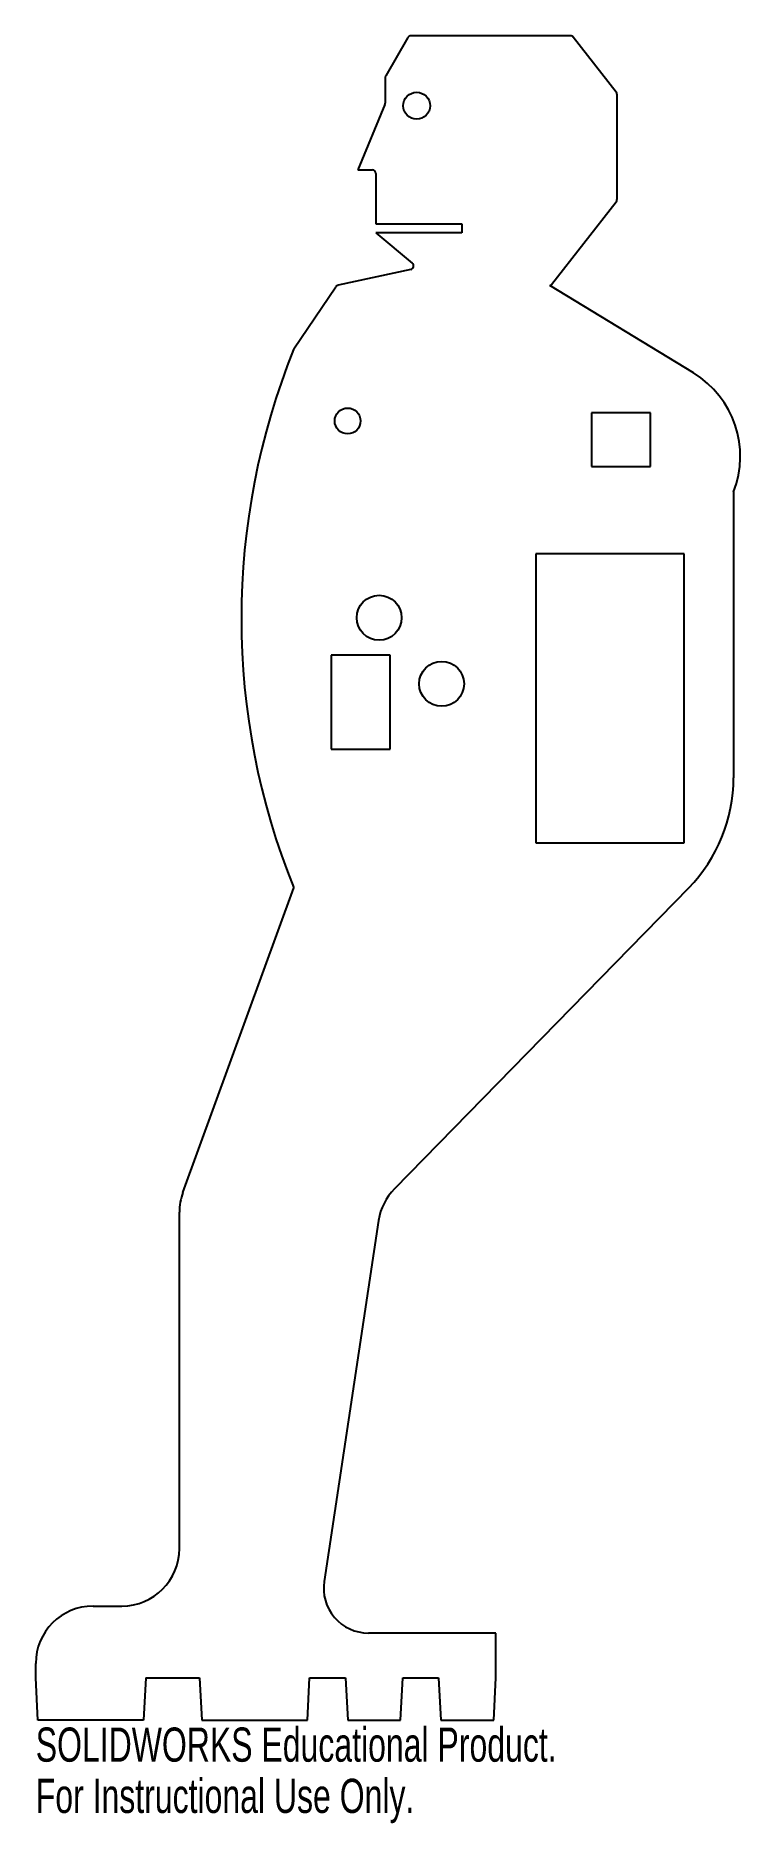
# Model space of a CAD drawing. Header units: inches. Extents: x -0.95 to 2.98, y 1.19 to 11.15.
import ezdxf

# ---------------------------------------------------------------- set-up
doc = ezdxf.new("R2010")
doc.units = ezdxf.units.IN
doc.header["$MEASUREMENT"] = 0
doc.styles.add('SLDTEXTSTYLE0', font='TXT', dxfattribs={"width": 0.7})

msp = doc.modelspace()

# ---------------------------------------------------------------- linework, layer by layer
at = {"color": 7, "linetype": 'Continuous', "lineweight": 25}
for p, q in [((1.1265, 11.1354), (1.0025, 10.9228)), ((2.0317, 11.1453), (1.1438, 11.1453)), ((2.2863, 10.8319), (2.0475, 11.1376)), ((0.9998, 10.9127), (0.9998, 10.7703)), ((0.9983, 10.7627), (0.8482, 10.3984)), ((2.2906, 10.8196), (2.2906, 10.2333)), ((0.8482, 10.3984), (0.9282, 10.3984)), ((0.9482, 10.3784), (0.9482, 10.0984)), ((1.9264, 9.7603), (2.2863, 10.221)), ((0.9482, 10.0984), (1.4275, 10.0984)), ((1.4275, 10.0984), (1.4275, 10.0484)), ((1.4275, 10.0484), (0.9482, 10.0484)), ((0.9482, 10.0484), (1.1504, 9.8787)), ((1.1419, 9.8438), (0.7374, 9.7554)), ((0.4918, 9.4017), (0.7251, 9.747)), ((2.716, 9.2672), (1.9169, 9.7537)), ((2.1495, 9.0448), (2.1495, 8.7471)), ((2.4773, 9.0448), (2.1495, 9.0448)), ((2.4773, 8.7471), (2.4773, 9.0448)), ((2.1495, 8.7471), (2.4773, 8.7471)), ((2.9401, 8.6051), (2.9401, 7.0119)), ((1.8383, 8.26), (1.8383, 6.65)), ((2.6651, 8.26), (1.8383, 8.26)), ((2.6651, 6.65), (2.6651, 8.26)), ((1.0269, 7.6948), (0.6991, 7.6948)), ((0.6991, 7.6948), (0.6991, 7.1719)), ((1.0269, 7.1719), (1.0269, 7.6948)), ((0.6991, 7.1719), (1.0269, 7.1719)), ((1.8383, 6.65), (2.6651, 6.65)), ((-0.1271, 4.703), (0.4906, 6.4)), ((2.6906, 6.4), (1.0509, 4.7239)), ((-0.1464, 2.72), (-0.1464, 4.5936)), ((0.9632, 4.5478), (0.6597, 2.5373)), ((-0.6264, 2.4), (-0.4664, 2.4)), ((1.6164, 2.25), (0.9069, 2.25)), ((1.6164, 2), (1.6164, 2.25)), ((-0.9464, 2), (-0.9464, 2.08)), ((-0.934, 1.7638), (-0.9464, 2)), ((-0.3339, 2), (-0.3463, 1.7638)), ((-0.3339, 2), (-0.0339, 2)), ((-0.0339, 2), (-0.0215, 1.7638)), ((0.5662, 1.7638), (0.5786, 2)), ((0.5786, 2), (0.7786, 2)), ((0.7786, 2), (0.791, 1.7638)), ((1.0851, 1.7638), (1.0975, 2)), ((1.0975, 2), (1.2975, 2)), ((1.2975, 2), (1.3099, 1.7638)), ((1.604, 1.7638), (1.6164, 2)), ((-0.3463, 1.7638), (-0.934, 1.7638)), ((-0.0215, 1.7638), (0.5662, 1.7638)), ((0.791, 1.7638), (1.0851, 1.7638)), ((1.3099, 1.7638), (1.604, 1.7638))]:
    msp.add_line(p, q, dxfattribs=at)
for centre, radius in [((1.1748, 10.7553), 0.075), ((0.7906, 9), 0.072), ((0.9662, 7.9042), 0.125), ((1.3141, 7.536), 0.125)]:
    msp.add_circle(centre, radius, dxfattribs=at)
for centre, radius, start, end in [((1.1438, 11.1253), 0.02, 90, 149.75974), ((2.0317, 11.1253), 0.02, 38, 90), ((1.0198, 10.9127), 0.02, 149.75974, 180), ((0.9798, 10.7703), 0.02, 337.60975, 0), ((2.2706, 10.8196), 0.02, 0, 38), ((0.9282, 10.3784), 0.02, 0, 90), ((2.2706, 10.2333), 0.02, 322, 0), ((1.1376, 9.8634), 0.02, 282.34041, 50), ((1.9106, 9.7727), 0.02, 288.10573, 322), ((0.7417, 9.7358), 0.02, 102.34041, 145.94306), ((4.1987, 7.9), 4, 158.00599, 202.02431), ((0.5083, 9.3905), 0.02, 145.94306, 158.00599), ((2.4331, 8.8024), 0.5441, 338.73096, 58.66813), ((2.0651, 7.0119), 0.875, 315.62974, 0), ((0.1736, 4.5936), 0.32, 160, 180), ((1.2796, 4.5001), 0.32, 135.62974, 171.41638), ((-0.4664, 2.72), 0.32, 270, 0), ((0.9069, 2.5), 0.25, 171.41638, 270), ((-0.6264, 2.08), 0.32, 90, 180)]:
    msp.add_arc(centre, radius, start, end, dxfattribs=at)

# ---------------------------------------------------------------- texts
at = {"color": 7, "linetype": 'Continuous', "char_height": 0.1903, "attachment_point": 1, "style": 'SLDTEXTSTYLE0'}
for s, insert in [('SOLIDWORKS Educational Product.', (-0.9464, 1.7236)), ('For Instructional Use Only.', (-0.9464, 1.4382))]:
    msp.add_mtext(s, dxfattribs=dict(at, insert=insert))

doc.saveas('drawing.dxf')
